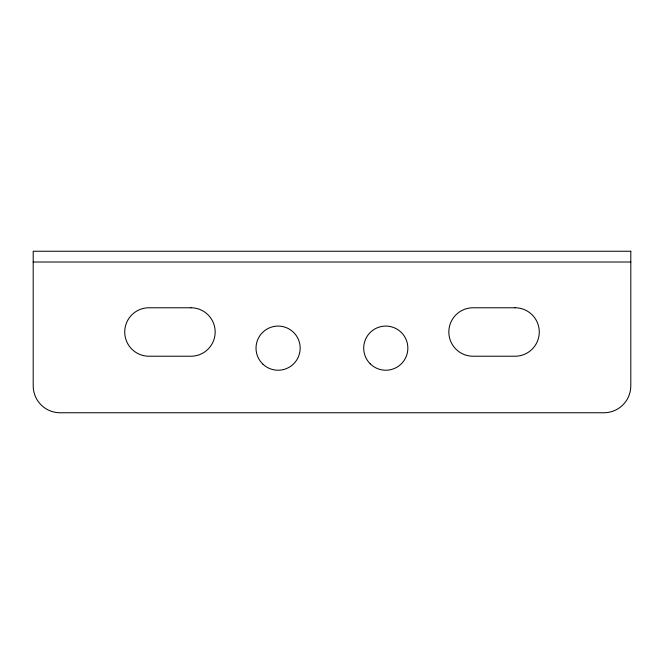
<?xml version="1.0" encoding="UTF-8"?>
<svg xmlns="http://www.w3.org/2000/svg" width="664" height="664" viewBox="0 0 664 664"><rect width="100%" height="100%" fill="white"/><g stroke="black" fill="none" stroke-linecap="round" stroke-linejoin="round"><path stroke-width="1" d="M33.2 262.014L630.8 262.014M630.8 251.241L33.2 251.241L33.2 385.834A26.917 26.917 0 0 0 60.117 412.759L603.883 412.759A26.917 26.917 0 0 0 630.8 385.834L630.8 251.241M190.941 307.772L148.952 307.772A24.228 24.228 0 0 0 124.724 332A24.228 24.228 0 0 0 148.952 356.228L190.941 356.228A24.228 24.228 0 0 0 215.169 332A24.228 24.228 0 0 0 190.941 307.772M515.048 307.772L473.059 307.772A24.228 24.228 0 0 0 448.831 332A24.228 24.228 0 0 0 473.059 356.228L515.048 356.228A24.228 24.228 0 0 0 539.276 332A24.228 24.228 0 0 0 515.048 307.772M263.01 364.262A22.07 22.07 0 0 0 299.597 353.165A22.07 22.07 0 0 0 271.692 327.028A22.07 22.07 0 0 0 263.01 364.262M370.213 363.806A22.07 22.07 0 0 0 407.115 353.804A22.07 22.07 0 0 0 379.999 326.846A22.07 22.07 0 0 0 370.213 363.806"/></g></svg>
